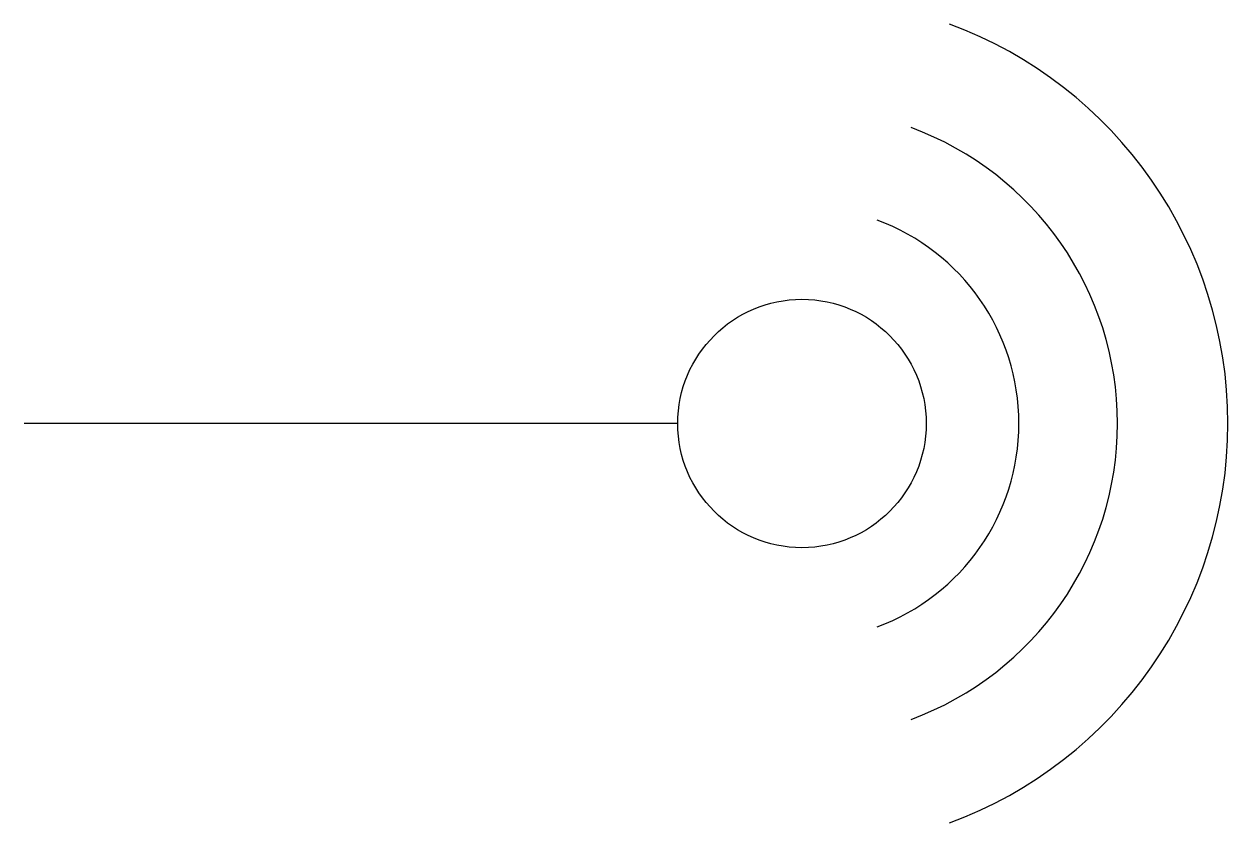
# Model space of a CAD drawing. Header units: metres. Extents: x 0 to 6.1, y -2.03 to 2.03.
import ezdxf

# ---------------------------------------------------------------- set-up
doc = ezdxf.new("R2010")
doc.units = ezdxf.units.M

msp = doc.modelspace()

# ---------------------------------------------------------------- linework, layer by layer
msp.add_line((3.3146, 0), (0, 0))
msp.add_circle((3.9446, 0), 0.63)
for radius in [2.16, 1.6, 1.1]:
    msp.add_arc((3.9446, 0), radius, 290.24406, 69.75594)

doc.saveas('drawing.dxf')
